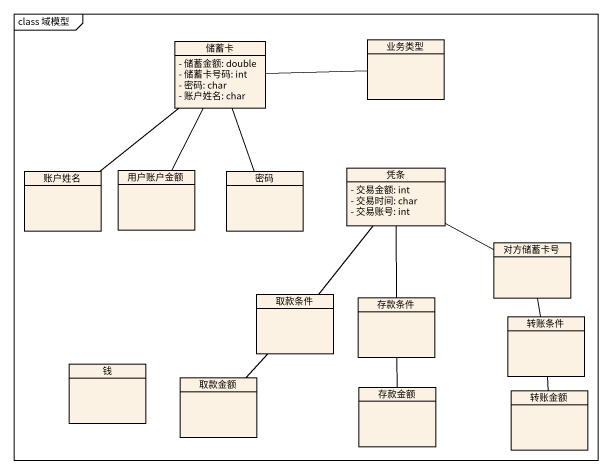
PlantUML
@startuml
mainframe class 域模型
hide circle
hide empty members
skinparam classAttributeIconSize 0
class 储蓄卡 {
  - 储蓄金额: double
  - 储蓄卡号码: int
  - 密码: char
  - 账户姓名: char
}
class 业务类型
class 凭条 {
  - 交易金额: int
  - 交易时间: char
  - 交易账号: int
}
class 账户姓名
class 用户账户金额
class 密码
class 对方储蓄卡号
class 取款条件
class 存款条件
class 转账条件
class 钱
class 取款金额
class 存款金额
class 转账金额
储蓄卡 -right- 业务类型
储蓄卡 -- 账户姓名
储蓄卡 -- 用户账户金额
储蓄卡 -- 密码
凭条 -right- 对方储蓄卡号
凭条 -- 取款条件
凭条 -- 存款条件
对方储蓄卡号 -- 转账条件
取款条件 -- 取款金额
存款条件 -- 存款金额
转账条件 -- 转账金额
@enduml
